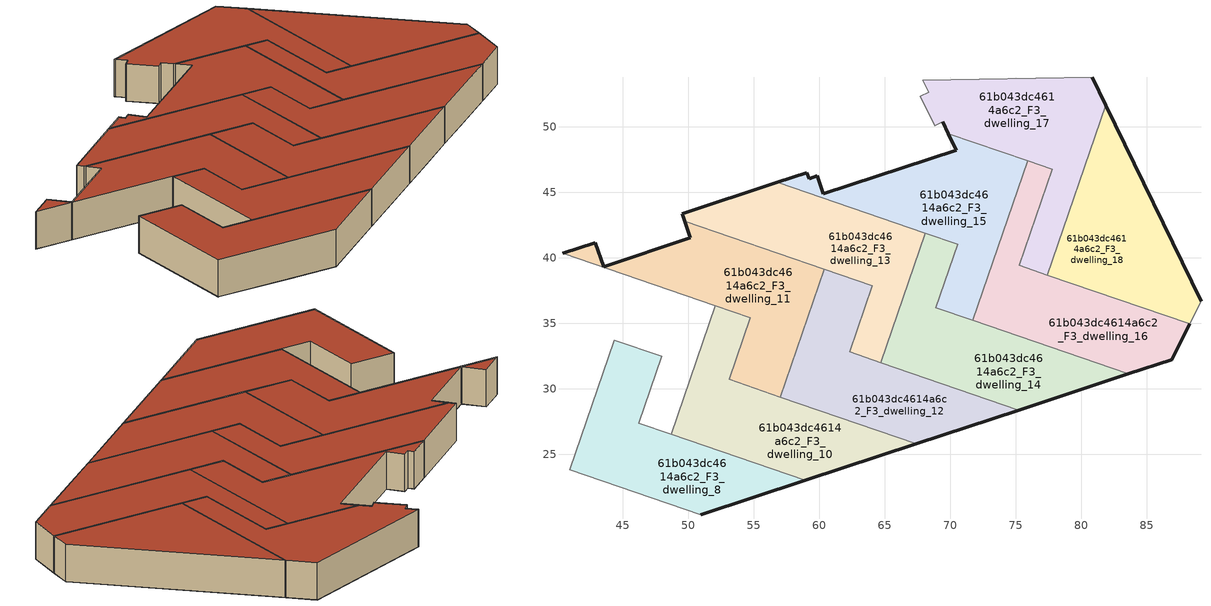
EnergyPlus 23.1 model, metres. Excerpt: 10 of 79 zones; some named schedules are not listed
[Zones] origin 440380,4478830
61b043dc4614a6c2_F3_dwelling_10
 floor to 61b043dc4614a6c2_F2_dwelling_12 (EU_floor_Construction): 63.23,24.43 62.19,27.59 53.11,30.71 53.89,32.97 52.3,32.44 54.96,24.38 58.93,23.01 z9
 floor to 61b043dc4614a6c2_F2_dwelling_10 (EU_floor_Construction): 54.96,24.38 52.5,31.84 50.28,31.11 48.7,26.53 z9
 floor to 61b043dc4614a6c2_F2_dwelling_14 (EU_floor_Construction): 67.4,25.8 62.19,27.59 63.23,24.43 z9
 floor to 61b043dc4614a6c2_F2_dwelling_11 (EU_floor_Construction): 53.89,32.97 54.73,35.41 52.07,36.33 51.53,34.78 52.3,32.44 z9
 floor to 61b043dc4614a6c2_F2_dwelling_9 (EU_floor_Construction): 52.5,31.84 51.53,34.78 50.28,31.11 z9
 wall outside (EU_wall_Construction): 67.4,25.8 58.93,23.01 z9:12
 wall to 61b043dc4614a6c2_F3_dwelling_9 (EU_wall_Construction): 48.7,26.53 52.07,36.33 z9:12
 wall to 61b043dc4614a6c2_F3_dwelling_11 (EU_wall_Construction): 52.07,36.33 54.73,35.41 53.11,30.71 57.04,29.36 z9:12
 wall to 61b043dc4614a6c2_F3_dwelling_8 (EU_wall_Construction): 58.93,23.01 48.7,26.53 z9:12
 wall to 61b043dc4614a6c2_F3_dwelling_12 (EU_wall_Construction): 57.04,29.36 67.4,25.8 z9:12
 roof outside (EU_roof_Construction): 67.4,25.8 58.93,23.01 48.7,26.53 52.07,36.33 54.73,35.41 53.11,30.71 z12
61b043dc4614a6c2_F3_dwelling_11
 floor to 61b043dc4614a6c2_F2_dwelling_11 (EU_floor_Construction): 58.83,34.6 59.37,36.15 58.14,39.88 49.73,42.77 50.14,41.51 49.4,41.26 50.89,36.73 54.73,35.41 53.89,32.97 z9
 floor to 61b043dc4614a6c2_F2_dwelling_13 (EU_floor_Construction): 59.37,36.15 60.38,39.11 58.14,39.88 z9
 floor to 61b043dc4614a6c2_F2_dwelling_12 (EU_floor_Construction): 57.04,29.36 58.83,34.6 53.89,32.97 53.11,30.71 z9
 floor to 61b043dc4614a6c2_F2_dwelling_9 (EU_floor_Construction): 50.89,36.73 49.4,41.26 43.54,39.31 42.89,41.14 40.86,40.48 40.98,40.14 z9
 floor to 61b043dc4614a6c2_F2_dwelling_7 (EU_floor_Construction): 40.98,40.14 40.86,40.48 40.41,40.33 z9
 wall outside (EU_wall_Construction): 40.41,40.33 42.89,41.14 43.54,39.31 50.14,41.51 49.73,42.77 z9:12
 wall to 61b043dc4614a6c2_F3_dwelling_12 (EU_wall_Construction): 60.38,39.11 57.04,29.36 z9:12
 wall to 61b043dc4614a6c2_F3_dwelling_13 (EU_wall_Construction): 49.73,42.77 60.38,39.11 z9:12
 wall to 61b043dc4614a6c2_F3_dwelling_9 (EU_wall_Construction): 52.07,36.33 40.41,40.33 z9:12
 roof outside (EU_roof_Construction): 60.38,39.11 57.04,29.36 53.11,30.71 54.73,35.41 40.41,40.33 42.89,41.14 43.54,39.31 50.14,41.51 49.73,42.77 z12
61b043dc4614a6c2_F3_dwelling_12
 floor to 61b043dc4614a6c2_F2_dwelling_14 (EU_floor_Construction): 71.03,27 69.99,30.17 62.31,32.81 63.26,35.58 59.92,34.48 62.19,27.59 67.4,25.8 z9
 floor to 61b043dc4614a6c2_F2_dwelling_16 (EU_floor_Construction): 75.21,28.38 69.99,30.17 71.03,27 z9
 floor to 61b043dc4614a6c2_F2_dwelling_13 (EU_floor_Construction): 63.26,35.58 64.04,37.85 60.38,39.11 59.37,36.15 59.92,34.48 z9
 floor adiabatic (EU_floor_Construction): 62.19,27.59 59.37,36.15 57.04,29.36 z9
 wall outside (EU_wall_Construction): 75.21,28.38 67.4,25.8 z9:12
 wall to 61b043dc4614a6c2_F3_dwelling_13 (EU_wall_Construction): 60.38,39.11 64.04,37.85 62.31,32.81 64.69,31.99 z9:12
 wall to 61b043dc4614a6c2_F3_dwelling_14 (EU_wall_Construction): 64.69,31.99 75.21,28.38 z9:12
 roof outside (EU_roof_Construction): 75.21,28.38 67.4,25.8 57.04,29.36 60.38,39.11 64.04,37.85 62.31,32.81 z12
61b043dc4614a6c2_F3_dwelling_13
 floor to 61b043dc4614a6c2_F2_dwelling_13 (EU_floor_Construction): 66.26,36.56 67.08,38.98 65.88,42.63 56.79,45.75 56.26,45.58 58.14,39.88 64.04,37.85 63.26,35.58 z9
 floor to 61b043dc4614a6c2_F2_dwelling_11 (EU_floor_Construction): 58.14,39.88 56.26,45.58 49.54,43.34 49.73,42.77 z9
 floor adiabatic (EU_floor_Construction): 67.08,38.98 68.08,41.88 65.88,42.63 z9
 floor to 61b043dc4614a6c2_F2_dwelling_14 (EU_floor_Construction): 64.69,31.99 66.26,36.56 63.26,35.58 62.31,32.81 z9
 wall outside (EU_wall_Construction): 49.73,42.77 49.54,43.34 56.79,45.75 z9:12
 wall to 61b043dc4614a6c2_F3_dwelling_14 (EU_wall_Construction): 68.08,41.88 64.69,31.99 z9:12
 wall to 61b043dc4614a6c2_F3_dwelling_15 (EU_wall_Construction): 56.79,45.75 68.08,41.88 z9:12
 roof outside (EU_roof_Construction): 68.08,41.88 64.69,31.99 62.31,32.81 64.04,37.85 49.73,42.77 49.54,43.34 56.79,45.75 z12
61b043dc4614a6c2_F3_dwelling_14
 floor to 61b043dc4614a6c2_F2_dwelling_16 (EU_floor_Construction): 78.52,29.47 77.25,33.32 68.89,36.19 69.55,38.12 67.58,37.47 69.99,30.17 75.21,28.38 z9
 floor to 61b043dc4614a6c2_F2_dwelling_14 (EU_floor_Construction): 69.99,30.17 67.72,37.05 66.26,36.56 64.69,31.99 z9
 floor to 61b043dc4614a6c2_F2_dwelling_19 (EU_floor_Construction): 83.58,31.14 77.25,33.32 78.52,29.47 z9
 floor to 61b043dc4614a6c2_F2_dwelling_13 (EU_floor_Construction): 67.72,37.05 67.08,38.98 66.26,36.56 z9
 floor to 61b043dc4614a6c2_F2_dwelling_15 (EU_floor_Construction): 69.55,38.12 70.55,41.03 68.08,41.88 67.08,38.98 67.58,37.47 z9
 wall outside (EU_wall_Construction): 83.58,31.14 75.21,28.38 z9:12
 wall to 61b043dc4614a6c2_F3_dwelling_15 (EU_wall_Construction): 68.08,41.88 70.55,41.03 68.89,36.19 71.73,35.21 z9:12
 wall to 61b043dc4614a6c2_F3_dwelling_16 (EU_wall_Construction): 71.73,35.21 83.58,31.14 z9:12
 roof outside (EU_roof_Construction): 83.58,31.14 75.21,28.38 64.69,31.99 68.08,41.88 70.55,41.03 68.89,36.19 z12
61b043dc4614a6c2_F3_dwelling_15
 floor to 61b043dc4614a6c2_F2_dwelling_15 (EU_floor_Construction): 73.13,39.3 74.22,42.49 72.18,48.67 69.85,49.47 70.44,48.22 64.66,46.32 65.88,42.63 70.55,41.03 69.55,38.12 z9
 floor to 61b043dc4614a6c2_F2_dwelling_13 (EU_floor_Construction): 65.88,42.63 64.66,46.32 60.31,44.89 59.86,46.26 59.22,46.03 59.04,46.5 56.79,45.75 z9
 floor to 61b043dc4614a6c2_F2_dwelling_17 (EU_floor_Construction): 74.22,42.49 75.91,47.39 72.18,48.67 z9
 floor to 61b043dc4614a6c2_F2_dwelling_16 (EU_floor_Construction): 71.73,35.21 73.13,39.3 69.55,38.12 68.89,36.19 z9
 wall outside (EU_wall_Construction): 56.79,45.75 59.04,46.5 59.22,46.03 59.86,46.26 60.31,44.89 70.44,48.22 69.85,49.47 z9:12
 wall to 61b043dc4614a6c2_F3_dwelling_16 (EU_wall_Construction): 75.91,47.39 71.73,35.21 z9:12
 wall to 61b043dc4614a6c2_F3_dwelling_17 (EU_wall_Construction): 69.85,49.47 75.91,47.39 z9:12
 roof outside (EU_roof_Construction): 75.91,47.39 71.73,35.21 68.89,36.19 70.55,41.03 56.79,45.75 59.04,46.5 59.22,46.03 59.86,46.26 60.31,44.89 70.44,48.22 69.85,49.47 z12
61b043dc4614a6c2_F3_dwelling_16
 floor to 61b043dc4614a6c2_F2_dwelling_19 (EU_floor_Construction): 86.88,32.22 88.26,34.95 79.68,37.89 76.12,36.72 77.25,33.32 83.58,31.14 z9
 floor to 61b043dc4614a6c2_F2_dwelling_17 (EU_floor_Construction): 75.95,41.41 77.78,46.75 75.91,47.39 74.22,42.49 74.71,41 z9
 floor to 61b043dc4614a6c2_F2_dwelling_18 (EU_floor_Construction): 79.68,37.89 75.26,39.41 75.95,41.41 74.71,41 76.12,36.72 z9
 floor to 61b043dc4614a6c2_F2_dwelling_16 (EU_floor_Construction): 77.25,33.32 75.06,39.93 73.13,39.3 71.73,35.21 z9
 floor to 61b043dc4614a6c2_F2_dwelling_15 (EU_floor_Construction): 75.06,39.93 74.22,42.49 73.13,39.3 z9
 wall outside (EU_wall_Construction): 88.26,34.95 86.88,32.22 83.58,31.14 z9:12
 wall to 61b043dc4614a6c2_F3_dwelling_17 (EU_wall_Construction): 75.91,47.39 77.78,46.75 75.26,39.41 77.4,38.67 z9:12
 wall to 61b043dc4614a6c2_F3_dwelling_18 (EU_wall_Construction): 77.4,38.67 88.26,34.95 z9:12
 roof outside (EU_roof_Construction): 77.78,46.75 75.26,39.41 88.26,34.95 86.88,32.22 83.58,31.14 71.73,35.21 75.91,47.39 z12
61b043dc4614a6c2_F3_dwelling_17
 floor to 61b043dc4614a6c2_F2_dwelling_17 (EU_floor_Construction): 78.65,42.3 80.26,47 78.05,53.72 70.57,53.58 72.18,48.67 77.78,46.75 75.95,41.41 z9
 floor to 61b043dc4614a6c2_F2_dwelling_18 (EU_floor_Construction): 77.4,38.67 78.65,42.3 75.95,41.41 75.26,39.41 z9; 80.26,47 81.86,51.64 80.82,53.78 78.05,53.72 z9
 floor to 61b043dc4614a6c2_F2_dwelling_15 (EU_floor_Construction): 72.18,48.67 70.57,53.58 67.9,53.53 68.34,52.61 67.69,52.31 68.81,50.06 69.44,50.37 69.85,49.47 z9
 wall outside (EU_wall_Construction): 69.85,49.47 69.44,50.37 / 80.82,53.78 81.86,51.64 z9:12
 wall adiabatic (EU_wall_Construction): 69.44,50.37 68.81,50.06 67.69,52.31 68.34,52.61 67.9,53.53 80.82,53.78 z9:12
 wall to 61b043dc4614a6c2_F3_dwelling_18 (EU_wall_Construction): 81.86,51.64 77.4,38.67 z9:12
 roof outside (EU_roof_Construction): 80.82,53.78 81.86,51.64 77.4,38.67 75.26,39.41 77.78,46.75 69.85,49.47 69.44,50.37 68.81,50.06 67.69,52.31 68.34,52.61 67.9,53.53 z12
61b043dc4614a6c2_F3_dwelling_18
 floor to 61b043dc4614a6c2_F2_dwelling_18 (EU_floor_Construction): 87.31,40.41 81.86,51.64 80.26,47 81.51,43.24 78.65,42.3 77.4,38.67 79.68,37.89 z9
 floor to 61b043dc4614a6c2_F2_dwelling_19 (EU_floor_Construction): 88.26,34.95 89.13,36.67 87.31,40.41 79.68,37.89 z9
 floor to 61b043dc4614a6c2_F2_dwelling_17 (EU_floor_Construction): 81.51,43.24 80.26,47 78.65,42.3 z9
 wall outside (EU_wall_Construction): 81.86,51.64 89.13,36.67 z9:12
 wall adiabatic (EU_wall_Construction): 89.13,36.67 88.26,34.95 z9:12
 roof outside (EU_roof_Construction): 81.86,51.64 89.13,36.67 88.26,34.95 77.4,38.67 z12
61b043dc4614a6c2_F3_dwelling_8
 floor to 61b043dc4614a6c2_F2_dwelling_10 (EU_floor_Construction): 55.76,21.97 54.96,24.38 46.24,27.37 47.18,30.09 44.57,29.23 47.05,21.72 50.95,20.38 z9
 floor to 61b043dc4614a6c2_F2_dwelling_12 (EU_floor_Construction): 58.93,23.01 54.96,24.38 55.76,21.97 z9
 floor to 61b043dc4614a6c2_F2_dwelling_9 (EU_floor_Construction): 47.18,30.09 47.99,32.47 44.36,33.71 43.71,31.84 44.57,29.23 z9
 floor to 61b043dc4614a6c2_F2_dwelling_8 (EU_floor_Construction): 47.05,21.72 44.34,29.92 42.89,29.44 40.96,23.81 z9
 floor to 61b043dc4614a6c2_F2_dwelling_7 (EU_floor_Construction): 44.34,29.92 43.71,31.84 42.89,29.44 z9
 wall outside (EU_wall_Construction): 58.93,23.01 50.95,20.38 z9:12
 wall to 61b043dc4614a6c2_F3_dwelling_7 (EU_wall_Construction): 40.96,23.81 44.36,33.71 z9:12
 wall to 61b043dc4614a6c2_F3_dwelling_9 (EU_wall_Construction): 44.36,33.71 47.99,32.47 46.24,27.37 48.7,26.53 z9:12
 wall to 61b043dc4614a6c2_F3_dwelling_6 (EU_wall_Construction): 50.95,20.38 40.96,23.81 z9:12
 roof outside (EU_roof_Construction): 58.93,23.01 50.95,20.38 40.96,23.81 44.36,33.71 47.99,32.47 46.24,27.37 z12
[Building]
EU S2 Campaign: North Axis=0; Terrain=City; Solar Distribution=FullExterior
[Site:Location]
Madrid: Latitude=40.5; Longitude=-3.5; Time Zone=1; Elevation=609
[SizingPeriod:WeatherFileDays]
AnnualSizingPeriod: Begin Month=1; Begin Day of Month=1; End Month=12; End Day of Month=31; Day of Week for Start Day=Monday; Use Weather File Daylight Saving Period=No; Use Weather File Rain and Snow Indicators=No
[MATERIAL]
EU_InternalMass_Material: Roughness=MediumRough; Thickness=0.1; Conductivity=1; Density=1800; Specific Heat=900; Thermal Absorptance=0.9; Solar Absorptance=0.7; Visible Absorptance=0.7
[MATERIAL:NOMASS] Roughness=MediumRough; Thermal Absorptance=0.9; Solar Absorptance=0.7; Visible Absorptance=0.7
Name | Thermal Resistance
EU_wall_NoMass | 1.60022
EU_roof_NoMass | 1.57597
EU_floor_NoMass | 0.470652
[CONSTRUCTION]
EU_wall_Construction: EU_wall_NoMass
EU_roof_Construction: EU_roof_NoMass
EU_floor_Construction: EU_floor_NoMass
EU_InternalMass_Construction: EU_InternalMass_Material
[ZONE] Type=1; Multiplier=1; Ceiling Height=autocalculate; Floor Area=autocalculate; Part of Total Floor Area=Yes
Name | Volume
61b043dc4614a6c2_F3_dwelling_10 | 274.251
61b043dc4614a6c2_F3_dwelling_11 | 274.241
61b043dc4614a6c2_F3_dwelling_12 | 274.232
61b043dc4614a6c2_F3_dwelling_13 | 274.268
61b043dc4614a6c2_F3_dwelling_14 | 274.243
61b043dc4614a6c2_F3_dwelling_15 | 274.257
61b043dc4614a6c2_F3_dwelling_16 | 274.23
61b043dc4614a6c2_F3_dwelling_17 | 274.254
61b043dc4614a6c2_F3_dwelling_18 | 274.238
61b043dc4614a6c2_F3_dwelling_8 | 274.252
[INTERNALMASS] Construction=EU_InternalMass_Construction
Name | Zone or ZoneList | Surface Area
61b043dc4614a6c2_F3_dwelling_8_EU_InternalMass | 61b043dc4614a6c2_F3_dwelling_8 | 91.4165
61b043dc4614a6c2_F3_dwelling_10_EU_InternalMass | 61b043dc4614a6c2_F3_dwelling_10 | 91.4184
61b043dc4614a6c2_F3_dwelling_11_EU_InternalMass | 61b043dc4614a6c2_F3_dwelling_11 | 91.4146
61b043dc4614a6c2_F3_dwelling_12_EU_InternalMass | 61b043dc4614a6c2_F3_dwelling_12 | 91.4126
61b043dc4614a6c2_F3_dwelling_13_EU_InternalMass | 61b043dc4614a6c2_F3_dwelling_13 | 91.4209
61b043dc4614a6c2_F3_dwelling_14_EU_InternalMass | 61b043dc4614a6c2_F3_dwelling_14 | 91.4128
61b043dc4614a6c2_F3_dwelling_15_EU_InternalMass | 61b043dc4614a6c2_F3_dwelling_15 | 91.4213
61b043dc4614a6c2_F3_dwelling_16_EU_InternalMass | 61b043dc4614a6c2_F3_dwelling_16 | 91.4098
61b043dc4614a6c2_F3_dwelling_17_EU_InternalMass | 61b043dc4614a6c2_F3_dwelling_17 | 91.418
61b043dc4614a6c2_F3_dwelling_18_EU_InternalMass | 61b043dc4614a6c2_F3_dwelling_18 | 91.4115
[OTHEREQUIPMENT] Fuel Type=Electricity; Design Level Calculation Method=Watts/Area; Power per Zone Floor Area=1; Fraction Latent=0; Fraction Radiant=0; Fraction Lost=0; Carbon Dioxide Generation Rate=0; EndUse Subcategory=EU_Step8_InternalGains
Name | Zone or ZoneList or Space or SpaceList | Schedule
EU_Step8_InternalGain_61b043dc4614a6c2_F3_dwelling_8_f000 | 61b043dc4614a6c2_F3_dwelling_8 | EU_Step8_GainSchedule_61b043dc4614a6c2_F3_dwelling_8_f000
EU_Step8_InternalGain_61b043dc4614a6c2_F3_dwelling_10_f000 | 61b043dc4614a6c2_F3_dwelling_10 | EU_Step8_GainSchedule_61b043dc4614a6c2_F3_dwelling_10_f000
EU_Step8_InternalGain_61b043dc4614a6c2_F3_dwelling_11_f000 | 61b043dc4614a6c2_F3_dwelling_11 | EU_Step8_GainSchedule_61b043dc4614a6c2_F3_dwelling_11_f000
EU_Step8_InternalGain_61b043dc4614a6c2_F3_dwelling_12_f000 | 61b043dc4614a6c2_F3_dwelling_12 | EU_Step8_GainSchedule_61b043dc4614a6c2_F3_dwelling_12_f000
EU_Step8_InternalGain_61b043dc4614a6c2_F3_dwelling_13_f000 | 61b043dc4614a6c2_F3_dwelling_13 | EU_Step8_GainSchedule_61b043dc4614a6c2_F3_dwelling_13_f000
EU_Step8_InternalGain_61b043dc4614a6c2_F3_dwelling_14_f000 | 61b043dc4614a6c2_F3_dwelling_14 | EU_Step8_GainSchedule_61b043dc4614a6c2_F3_dwelling_14_f000
EU_Step8_InternalGain_61b043dc4614a6c2_F3_dwelling_15_f000 | 61b043dc4614a6c2_F3_dwelling_15 | EU_Step8_GainSchedule_61b043dc4614a6c2_F3_dwelling_15_f000
EU_Step8_InternalGain_61b043dc4614a6c2_F3_dwelling_16_f000 | 61b043dc4614a6c2_F3_dwelling_16 | EU_Step8_GainSchedule_61b043dc4614a6c2_F3_dwelling_16_f000
EU_Step8_InternalGain_61b043dc4614a6c2_F3_dwelling_17_f000 | 61b043dc4614a6c2_F3_dwelling_17 | EU_Step8_GainSchedule_61b043dc4614a6c2_F3_dwelling_17_f000
EU_Step8_InternalGain_61b043dc4614a6c2_F3_dwelling_18_f000 | 61b043dc4614a6c2_F3_dwelling_18 | EU_Step8_GainSchedule_61b043dc4614a6c2_F3_dwelling_18_f000
[ZONEVENTILATION:DESIGNFLOWRATE] Schedule=EU_AlwaysOn; Design Flow Rate Calculation Method=AirChanges/Hour; Air Changes per Hour=0.480704; Ventilation Type=Natural; Fan Pressure Rise=0; Fan Total Efficiency=1; Constant Term Coefficient=1; Temperature Term Coefficient=0; Velocity Term Coefficient=0; Velocity Squared Term Coefficient=0; Minimum Indoor Temperature=-100; Maximum Indoor Temperature=100; Delta Temperature=-100; Minimum Outdoor Temperature=-100; Maximum Outdoor Temperature=100; Maximum Wind Speed=40
Name | Zone or ZoneList or Space or SpaceList
EU_ConstantAir_61b043dc4614a6c2_F3_dwelling_8 | 61b043dc4614a6c2_F3_dwelling_8
EU_ConstantAir_61b043dc4614a6c2_F3_dwelling_10 | 61b043dc4614a6c2_F3_dwelling_10
EU_ConstantAir_61b043dc4614a6c2_F3_dwelling_11 | 61b043dc4614a6c2_F3_dwelling_11
EU_ConstantAir_61b043dc4614a6c2_F3_dwelling_12 | 61b043dc4614a6c2_F3_dwelling_12
EU_ConstantAir_61b043dc4614a6c2_F3_dwelling_13 | 61b043dc4614a6c2_F3_dwelling_13
EU_ConstantAir_61b043dc4614a6c2_F3_dwelling_14 | 61b043dc4614a6c2_F3_dwelling_14
EU_ConstantAir_61b043dc4614a6c2_F3_dwelling_15 | 61b043dc4614a6c2_F3_dwelling_15
EU_ConstantAir_61b043dc4614a6c2_F3_dwelling_16 | 61b043dc4614a6c2_F3_dwelling_16
EU_ConstantAir_61b043dc4614a6c2_F3_dwelling_17 | 61b043dc4614a6c2_F3_dwelling_17
EU_ConstantAir_61b043dc4614a6c2_F3_dwelling_18 | 61b043dc4614a6c2_F3_dwelling_18
[HVACTEMPLATE:ZONE:IDEALLOADSAIRSYSTEM] System Availability Schedule=EU_AlwaysOn; Maximum Heating Supply Air Temperature=50; Minimum Cooling Supply Air Temperature=13; Maximum Heating Supply Air Humidity Ratio=0.0156; Minimum Cooling Supply Air Humidity Ratio=0.0077; Heating Limit=NoLimit; Cooling Limit=NoLimit; Heating Availability Schedule=EU_AlwaysOn; Cooling Availability Schedule=EU_CoolingOff; Dehumidification Control Type=ConstantSensibleHeatRatio; Cooling Sensible Heat Ratio=0.7; Dehumidification Setpoint=60; Humidification Control Type=None; Humidification Setpoint=30; Outdoor Air Method=None; Outdoor Air Flow Rate per Person=0.00944; Outdoor Air Flow Rate per Zone Floor Area=0; Outdoor Air Flow Rate per Zone=0; Demand Controlled Ventilation Type=None; Outdoor Air Economizer Type=NoEconomizer; Heat Recovery Type=None; Sensible Heat Recovery Effectiveness=0.7; Latent Heat Recovery Effectiveness=0.65
Name | Template Thermostat
61b043dc4614a6c2_F3_dwelling_8 | EU_HeatOnly_61b043dc4614a6c2_F3_dwelling_8
61b043dc4614a6c2_F3_dwelling_10 | EU_HeatOnly_61b043dc4614a6c2_F3_dwelling_10
61b043dc4614a6c2_F3_dwelling_11 | EU_HeatOnly_61b043dc4614a6c2_F3_dwelling_11
61b043dc4614a6c2_F3_dwelling_12 | EU_HeatOnly_61b043dc4614a6c2_F3_dwelling_12
61b043dc4614a6c2_F3_dwelling_13 | EU_HeatOnly_61b043dc4614a6c2_F3_dwelling_13
61b043dc4614a6c2_F3_dwelling_14 | EU_HeatOnly_61b043dc4614a6c2_F3_dwelling_14
61b043dc4614a6c2_F3_dwelling_15 | EU_HeatOnly_61b043dc4614a6c2_F3_dwelling_15
61b043dc4614a6c2_F3_dwelling_16 | EU_HeatOnly_61b043dc4614a6c2_F3_dwelling_16
61b043dc4614a6c2_F3_dwelling_17 | EU_HeatOnly_61b043dc4614a6c2_F3_dwelling_17
61b043dc4614a6c2_F3_dwelling_18 | EU_HeatOnly_61b043dc4614a6c2_F3_dwelling_18
[SIZING:ZONE] Zone Cooling Design Supply Air Temperature Input Method=SupplyAirTemperature; Zone Cooling Design Supply Air Temperature=13; Zone Heating Design Supply Air Temperature Input Method=SupplyAirTemperature; Zone Heating Design Supply Air Temperature=50; Zone Cooling Design Supply Air Humidity Ratio=0.008; Zone Heating Design Supply Air Humidity Ratio=0.008; Cooling Design Air Flow Method=DesignDay; Cooling Design Air Flow Rate=0; Cooling Minimum Air Flow per Zone Floor Area=0.000762; Cooling Minimum Air Flow=0; Cooling Minimum Air Flow Fraction=0.2; Heating Design Air Flow Method=DesignDay; Heating Design Air Flow Rate=0; Heating Maximum Air Flow per Zone Floor Area=0.002032; Heating Maximum Air Flow=0.141576; Heating Maximum Air Flow Fraction=0.3; Account for Dedicated Outdoor Air System=No; Dedicated Outdoor Air System Control Strategy=NeutralSupplyAir; Dedicated Outdoor Air Low Setpoint Temperature for Design=autosize; Dedicated Outdoor Air High Setpoint Temperature for Design=autosize; Zone Load Sizing Method=Sensible Load Only No Latent Load; Zone Latent Cooling Design Supply Air Humidity Ratio Input Method=HumidityRatioDifference; Zone Cooling Design Supply Air Humidity Ratio Difference=0.005; Zone Latent Heating Design Supply Air Humidity Ratio Input Method=HumidityRatioDifference; Zone Humidification Design Supply Air Humidity Ratio Difference=0.005
61b043dc4614a6c2_F3_dwelling_8; 61b043dc4614a6c2_F3_dwelling_10; 61b043dc4614a6c2_F3_dwelling_11; 61b043dc4614a6c2_F3_dwelling_12; 61b043dc4614a6c2_F3_dwelling_13; 61b043dc4614a6c2_F3_dwelling_14; 61b043dc4614a6c2_F3_dwelling_15; 61b043dc4614a6c2_F3_dwelling_16; 61b043dc4614a6c2_F3_dwelling_17; 61b043dc4614a6c2_F3_dwelling_18
